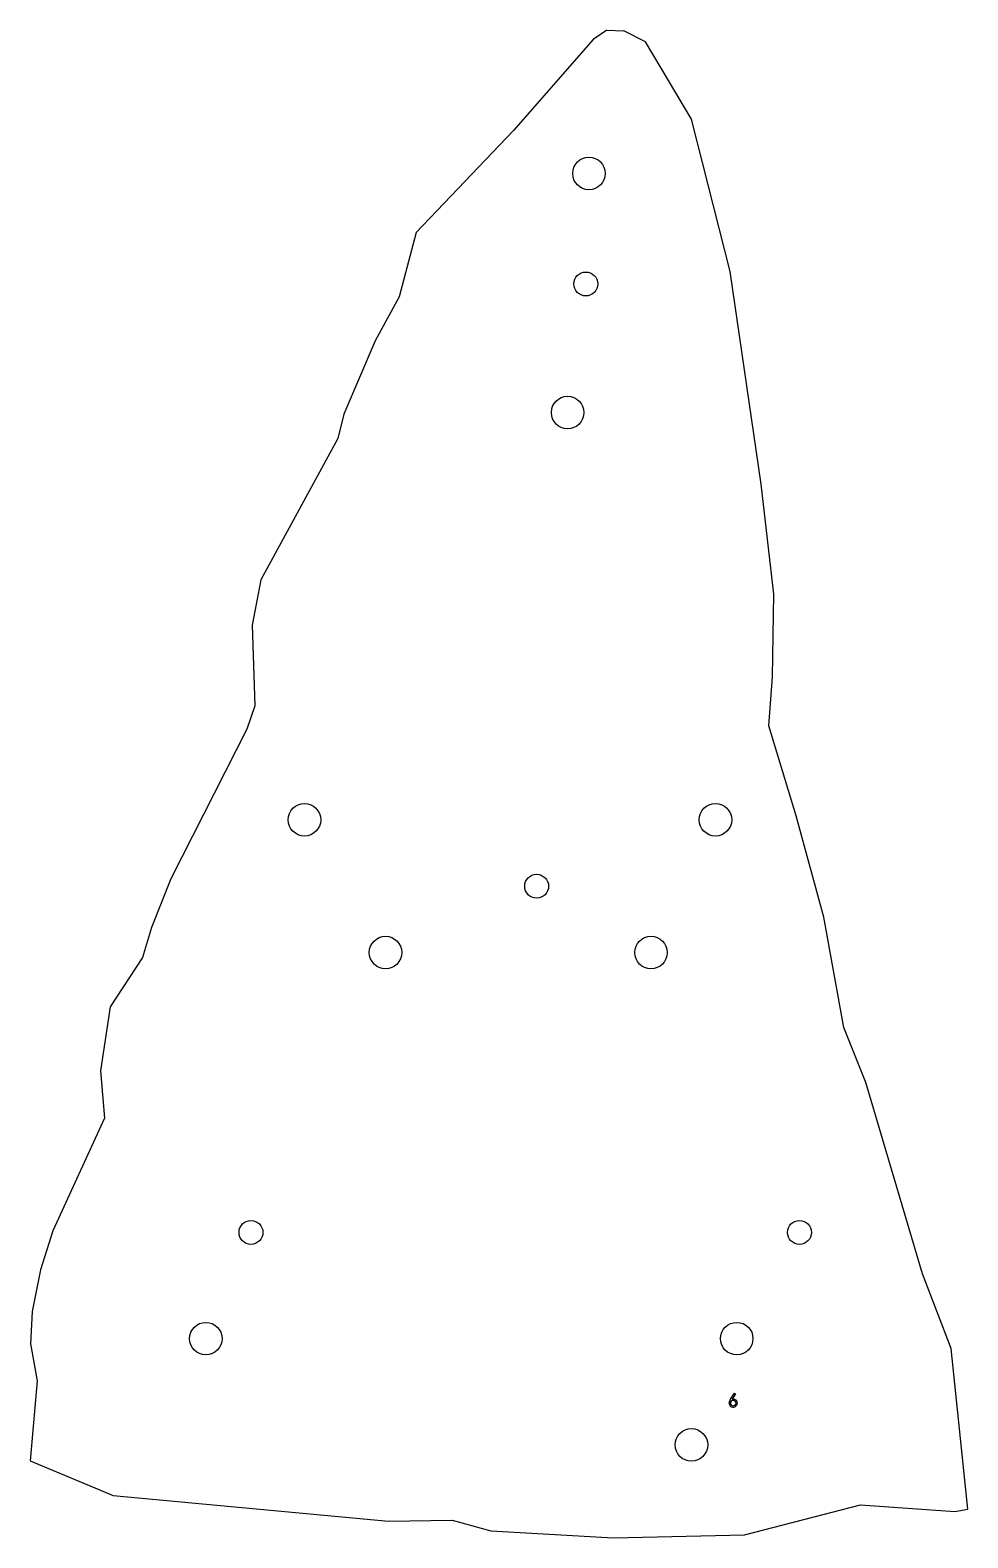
# Model space of a CAD drawing. Header units: millimetres. Extents: x 81 to 434, y 76 to 643.
import ezdxf

# ---------------------------------------------------------------- set-up
doc = ezdxf.new("R2010")
doc.units = ezdxf.units.MM
doc.linetypes.add('SLD-Durchgehend', pattern=[0])

msp = doc.modelspace()

# ---------------------------------------------------------------- linework, layer by layer
at = {"color": 7, "linetype": 'SLD-Durchgehend', "lineweight": 25}
for p, q in [((298.16, 643.38), (293.02, 639.86)), ((298.16, 643.38), (304.49, 643.1)), ((312.71, 638.92), (304.49, 643.1)), ((293.02, 639.86), (262.98, 605.56)), ((330.01, 609.86), (312.71, 638.92)), ((344.61, 552.56), (330.01, 609.86)), ((262.98, 605.56), (226.29, 567.21)), ((226.29, 567.21), (219.95, 542.93)), ((356.31, 472.43), (344.61, 552.56)), ((219.95, 542.93), (210.8, 526.38)), ((210.8, 526.38), (199.04, 498.77)), ((199.04, 498.77), (196.79, 489.65)), ((196.79, 489.65), (167.78, 436.41)), ((361.02, 431.09), (356.31, 472.43)), ((167.78, 436.41), (164.5, 419.39)), ((360.52, 399.92), (361.02, 431.09)), ((164.5, 419.39), (165.55, 388.96)), ((359.1, 381.41), (360.52, 399.92)), ((165.55, 388.96), (162.44, 380.18)), ((369.5, 347.54), (359.1, 381.41)), ((162.44, 380.18), (133.92, 323.84)), ((379.84, 309.45), (369.5, 347.54)), ((133.92, 323.84), (126.54, 305.49)), ((387.4, 267.95), (379.84, 309.45)), ((126.54, 305.49), (123.23, 294.25)), ((123.23, 294.25), (110.99, 275.63)), ((110.99, 275.63), (107.4, 251.55)), ((395.7, 247.19), (387.4, 267.95)), ((107.4, 251.55), (108.88, 233.74)), ((417.09, 175.13), (395.7, 247.19)), ((108.88, 233.74), (89.42, 191.38)), ((89.42, 191.38), (84.79, 176.69)), ((84.79, 176.69), (81.65, 160.92)), ((427.89, 146.99), (417.09, 175.13)), ((81.65, 160.92), (81, 148.82)), ((81, 148.82), (83.47, 134.92)), ((434.13, 86.56), (427.89, 146.99)), ((83.47, 134.92), (80.87, 104.75)), ((80.87, 104.75), (112.17, 91.67)), ((112.17, 91.67), (215.81, 82.09)), ((349.94, 76.94), (393.65, 88.18)), ((393.65, 88.18), (429.25, 85.65)), ((429.25, 85.65), (434.13, 86.56)), ((215.81, 82.09), (239.85, 82.41)), ((239.85, 82.41), (254.48, 78.38)), ((254.48, 78.38), (300.64, 75.75)), ((300.64, 75.75), (349.94, 76.94))]:
    msp.add_line(p, q, dxfattribs=at)
at = {"color": 2, "linetype": 'SLD-Durchgehend', "lineweight": 25, "true_color": 0xffff00}
for p, q in [((344.76, 127.95), (346.26, 130.23)), ((346.6, 129.96), (345.28, 127.94)), ((346.26, 130.23), (346.6, 129.96))]:
    msp.add_line(p, q, dxfattribs=at)
at = {"color": 2, "linetype": 'SLD-Durchgehend', "lineweight": 25, "true_color": 0xffff00, "flags": 128}
for points in [[(344.2, 126.5), (344.41, 127.35), (344.76, 127.95)], [(345.28, 127.94), (345.57, 127.98), (345.8, 127.99)]]:
    msp.add_lwpolyline(points, dxfattribs=at)
at = {"color": 7, "linetype": 'SLD-Durchgehend', "lineweight": 25}
for centre, radius in [((291.38, 589.42), 6.12), ((290.19, 547.82), 4.5), ((283.34, 499.42), 6.12), ((184.2, 346.1), 6.12), ((339.04, 346.1), 6.12), ((271.68, 321.07), 4.5), ((214.75, 296.1), 6.12), ((314.75, 296.1), 6.12), ((164.06, 190.75), 4.5), ((370.68, 190.75), 4.5), ((147.06, 150.75), 6.12), ((347.06, 150.75), 6.12), ((329.98, 110.75), 6.13)]:
    msp.add_circle(centre, radius, dxfattribs=at)
at = {"color": 2, "linetype": 'SLD-Durchgehend', "lineweight": 25, "true_color": 0xffff00}
for centre, radius, start, end in [((345.71, 126.48), 1.5, 179.1966, 270.5011), ((345.65, 126.48), 0.995, 86.805, 180.1108), ((345.69, 126.53), 1.04, 182.7432, 272.6571), ((345.77, 126.41), 1.07, 3.7874, 93.3889), ((345.76, 126.5), 1.53, 268.618, 0.232), ((345.8, 126.52), 1.03, 266.8087, 357.7911), ((345.82, 126.53), 1.46, 359.2056, 90.8718)]:
    msp.add_arc(centre, radius, start, end, dxfattribs=at)

doc.saveas('drawing.dxf')
